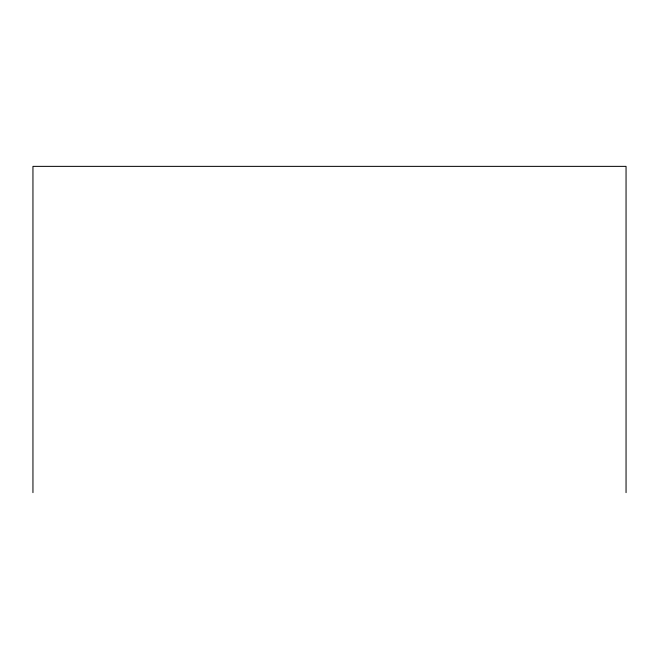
<?xml version="1.0" encoding="UTF-8"?>
<svg xmlns="http://www.w3.org/2000/svg" width="659" height="659" viewBox="0 0 659 659"><rect width="100%" height="100%" fill="white"/><g stroke="black" fill="none" stroke-linecap="round" stroke-linejoin="round"><path stroke-width="0.99" d="M626.05 492.635L626.05 166.365L32.95 166.365L32.95 492.635"/></g></svg>
